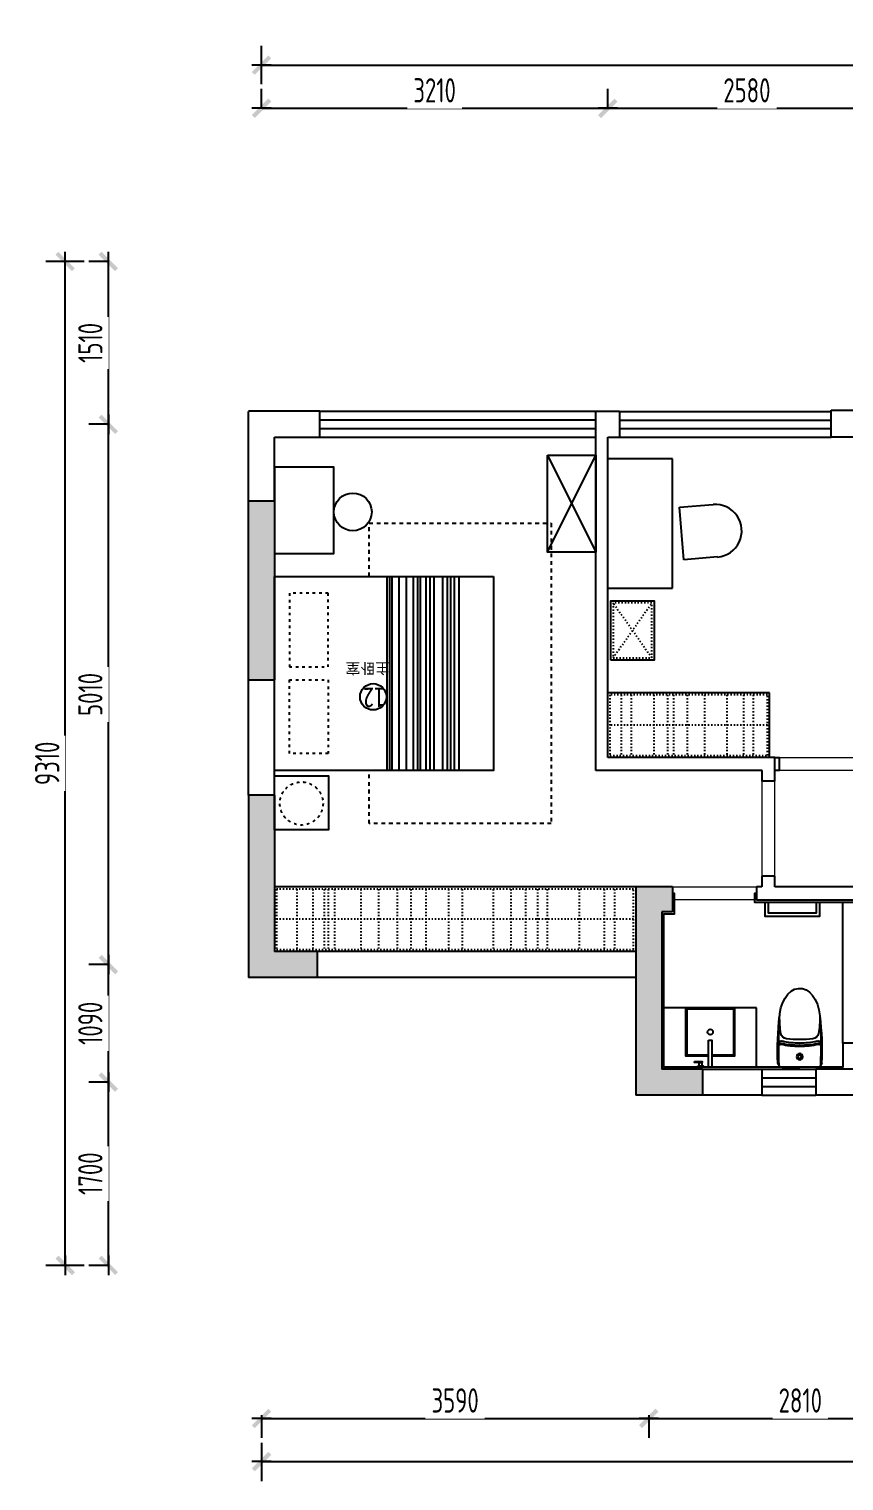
# Model space of a CAD drawing. Header units: inches. Extents: x -41 to 18814, y 11 to 13475.
# Drawn here: x -41 to 7514, y 11 to 13475 of the extents above; entities that cross this region are included whole.
import ezdxf

# ---------------------------------------------------------------- set-up
doc = ezdxf.new("R2010")
doc.units = ezdxf.units.IN
doc.header["$MEASUREMENT"] = 0
for name, pattern in [('ACAD_ISO03W100', [30, 12, -18]), ('iGo户型优化10', [30, 12, -18]), ('iGo户型优化15', [2, 1, -1]), ('iGo户型优化31', [0.35, 0.25, -0.1])]:
    doc.linetypes.add(name, pattern=pattern)
for name, color, linetype in [('EVH 立面填充', 8, 'Continuous'), ('IBS-003-建筑窗框', 3, 'Continuous'), ('IBS-182-原建筑非承重墙', 150, 'Continuous'), ('IBS-200-原建筑承重墙柱', 200, 'Continuous'), ('IBS-63-原建筑窗', 63, 'Continuous'), ('IDS-030-造型完成面(看线)', 30, 'Continuous'), ('IDS-040-固定高家具', 40, 'Continuous'), ('IFF-31-卫浴洁具', 31, 'Continuous'), ('IFF-51-活动家具', 51, 'Continuous'), ('iGo户型优化', 7, 'Continuous'), ('外标注', 50, 'Continuous'), ('房间编号', 50, 'Continuous')]:
    doc.layers.add(name, color=color, linetype=linetype)
doc.layers.add('门', color=65, linetype='Continuous', lineweight=13)
doc.styles.add('ARI', font='', dxfattribs={"width": 0.8, "height": 200})
doc.styles.add('HBA-DIMT', font='ARCHS.SHX', dxfattribs={"width": 0.8})
doc.styles.add('MtXpl_Arial_Unicode_', font='Arial Unicode.ttf')
doc.styles.get('ARI').set_extended_font_data('SimSun')
doc.dimstyles.new('HBA_40', dxfattribs={"dimscale": 50, "dimtxt": 2.5, "dimasz": 0.1, "dimexe": 2, "dimexo": 2.5, "dimgap": 0.6, "dimtad": 1, "dimdec": 0, "dimrnd": 5, "dimzin": 0, "dimtxsty": 'HBA-DIMT', "dimblk": 'HBA_DIMENSION_TICK', "dimblk1": 'HBA_DIMENSION_TICK', "dimblk2": 'HBA_DIMENSION_TICK', "dimcen": 0.125, "dimclrd": 44, "dimclre": 44, "dimclrt": 2, "dimadec": 0, "dimazin": 0, "dimtfac": 1, "dimtdec": 0, "dimtix": 1, "dimtmove": 1, "dimatfit": 3, "dimldrblk": 'HBA_Leader_Dot', "dimfxl": 0, "dimtvp": 1, "dimtfill": 1, "dimtolj": 1, "dimtzin": 0, "dimarcsym": 0})

# ---------------------------------------------------------------- blocks, each defined once
blk = doc.blocks.new('HBA_DIMENSION_TICK')
at = {"color": 0, "linetype": 'ByBlock'}
for p, q in [((-10, 0), (0, 0)), ((0, 0), (10, 0))]:
    blk.add_line(p, q, dxfattribs=at)
at = {"color": 50, "linetype": 'ByBlock'}
blk.add_solid([(-10, -7), (-7, -10), (7, 10), (10, 7)], dxfattribs=at)
blk = doc.blocks.new('*D58')
at = {"layer": 'Defpoints', "color": 0, "transparency": 16777216}
for p in [(2114, 846), (5704, 846), (5704, 591)]:
    blk.add_point(p, dxfattribs=at)
at = {"layer": '外标注', "color": 44, "lineweight": -2, "transparency": 16777216}
for p, q in [((2114, 621), (2114, 411)), ((2123, 591), (5695, 591)), ((5704, 621), (5704, 411))]:
    blk.add_line(p, q, dxfattribs=at)
at = {"layer": '外标注', "color": 44, "lineweight": -2, "transparency": 16777216, "xscale": 9, "yscale": 9, "zscale": 9, "rotation": 180}
blk.add_blockref('HBA_DIMENSION_TICK', (2114, 591), dxfattribs=at)
at = {"layer": '外标注', "color": 44, "lineweight": -2, "transparency": 16777216, "xscale": 9, "yscale": 9, "zscale": 9}
blk.add_blockref('HBA_DIMENSION_TICK', (5704, 591), dxfattribs=at)
at = {"layer": '外标注', "color": 2, "transparency": 16777216, "insert": (3909, 758), "char_height": 225, "attachment_point": 5, "style": 'HBA-DIMT', "bg_fill": 3, "box_fill_scale": 1.25, "bg_fill_color": 256, "bg_fill_true_color": 13158600, "bg_fill_transparency": 0}
blk.add_mtext('\\A1;3590', dxfattribs=at)
blk = doc.blocks.new('HBA_Leader_Dot')
at = {"color": 0, "linetype": 'ByBlock'}
blk.add_line((-5, 0), (-10, 0), dxfattribs=at)
at = {"color": 0, "linetype": 'ByBlock', "const_width": 5}
blk.add_lwpolyline([(-2.5, 0, 1), (2.5, 0, 1)], format="xyb", close=True, dxfattribs=at)
blk = doc.blocks.new('*D59')
at = {"layer": 'Defpoints', "color": 0, "transparency": 16777216}
for p in [(5704, 846), (8514, 846), (8514, 591)]:
    blk.add_point(p, dxfattribs=at)
at = {"layer": '外标注', "color": 44, "lineweight": -2, "transparency": 16777216}
for p, q in [((5704, 621), (5704, 411)), ((5713, 591), (8505, 591)), ((8514, 621), (8514, 411))]:
    blk.add_line(p, q, dxfattribs=at)
at = {"layer": '外标注', "color": 44, "lineweight": -2, "transparency": 16777216, "xscale": 9, "yscale": 9, "zscale": 9, "rotation": 180}
blk.add_blockref('HBA_DIMENSION_TICK', (5704, 591), dxfattribs=at)
at = {"layer": '外标注', "color": 44, "lineweight": -2, "transparency": 16777216, "xscale": 9, "yscale": 9, "zscale": 9}
blk.add_blockref('HBA_DIMENSION_TICK', (8514, 591), dxfattribs=at)
at = {"layer": '外标注', "color": 2, "transparency": 16777216, "insert": (7109, 758), "char_height": 225, "attachment_point": 5, "style": 'HBA-DIMT', "bg_fill": 3, "box_fill_scale": 1.25, "bg_fill_color": 256, "bg_fill_true_color": 13158600, "bg_fill_transparency": 0}
blk.add_mtext('\\A1;2810', dxfattribs=at)
blk = doc.blocks.new('*D42')
at = {"layer": 'Defpoints', "color": 0, "transparency": 16777216}
for p in [(2114, 591), (16814, 591), (16814, 191)]:
    blk.add_point(p, dxfattribs=at)
at = {"layer": '外标注', "color": 44, "lineweight": -2, "transparency": 16777216}
for p, q in [((2114, 366), (2114, 11)), ((16814, 366), (16814, 11)), ((2123, 191), (16805, 191))]:
    blk.add_line(p, q, dxfattribs=at)
at = {"layer": '外标注', "color": 44, "lineweight": -2, "transparency": 16777216, "xscale": 9, "yscale": 9, "zscale": 9, "rotation": 180}
blk.add_blockref('HBA_DIMENSION_TICK', (2114, 191), dxfattribs=at)
at = {"layer": '外标注', "color": 44, "lineweight": -2, "transparency": 16777216, "xscale": 9, "yscale": 9, "zscale": 9}
blk.add_blockref('HBA_DIMENSION_TICK', (16814, 191), dxfattribs=at)
at = {"layer": '外标注', "color": 2, "transparency": 16777216, "insert": (9464, 358), "char_height": 225, "attachment_point": 5, "style": 'HBA-DIMT', "bg_fill": 3, "box_fill_scale": 1.25, "bg_fill_color": 256, "bg_fill_true_color": 13158600, "bg_fill_transparency": 0}
blk.add_mtext('\\A1;14700', dxfattribs=at)
blk = doc.blocks.new('*D48')
at = {"layer": 'Defpoints', "color": 0, "transparency": 16777216}
for p in [(5324, 12740), (2114, 12515), (5324, 12515)]:
    blk.add_point(p, dxfattribs=at)
at = {"layer": '外标注', "color": 44, "lineweight": -2, "transparency": 16777216}
for p, q in [((2114, 12740), (2114, 12920)), ((5324, 12740), (5324, 12920)), ((2123, 12740), (5315, 12740))]:
    blk.add_line(p, q, dxfattribs=at)
at = {"layer": '外标注', "color": 44, "lineweight": -2, "transparency": 16777216, "xscale": 9, "yscale": 9, "zscale": 9, "rotation": 180}
blk.add_blockref('HBA_DIMENSION_TICK', (2114, 12740), dxfattribs=at)
at = {"layer": '外标注', "color": 44, "lineweight": -2, "transparency": 16777216, "xscale": 9, "yscale": 9, "zscale": 9}
blk.add_blockref('HBA_DIMENSION_TICK', (5324, 12740), dxfattribs=at)
at = {"layer": '外标注', "color": 2, "transparency": 16777216, "insert": (3719, 12907), "char_height": 225, "attachment_point": 5, "style": 'HBA-DIMT', "bg_fill": 3, "box_fill_scale": 1.25, "bg_fill_color": 256, "bg_fill_true_color": 13158600, "bg_fill_transparency": 0}
blk.add_mtext('\\A1;3210', dxfattribs=at)
blk = doc.blocks.new('*D49')
at = {"layer": 'Defpoints', "color": 0, "transparency": 16777216}
for p in [(7904, 12740), (5324, 12515), (7904, 12515)]:
    blk.add_point(p, dxfattribs=at)
at = {"layer": '外标注', "color": 44, "lineweight": -2, "transparency": 16777216}
for p, q in [((5324, 12740), (5324, 12920)), ((7904, 12740), (7904, 12920)), ((5333, 12740), (7895, 12740))]:
    blk.add_line(p, q, dxfattribs=at)
at = {"layer": '外标注', "color": 44, "lineweight": -2, "transparency": 16777216, "xscale": 9, "yscale": 9, "zscale": 9, "rotation": 180}
blk.add_blockref('HBA_DIMENSION_TICK', (5324, 12740), dxfattribs=at)
at = {"layer": '外标注', "color": 44, "lineweight": -2, "transparency": 16777216, "xscale": 9, "yscale": 9, "zscale": 9}
blk.add_blockref('HBA_DIMENSION_TICK', (7904, 12740), dxfattribs=at)
at = {"layer": '外标注', "color": 2, "transparency": 16777216, "insert": (6614, 12907), "char_height": 225, "attachment_point": 5, "style": 'HBA-DIMT', "bg_fill": 3, "box_fill_scale": 1.25, "bg_fill_color": 256, "bg_fill_true_color": 13158600, "bg_fill_transparency": 0}
blk.add_mtext('\\A1;2580', dxfattribs=at)
blk = doc.blocks.new('*D52')
at = {"layer": 'Defpoints', "color": 0, "transparency": 16777216}
for p in [(16814, 13140), (2114, 12740), (16814, 12740)]:
    blk.add_point(p, dxfattribs=at)
at = {"layer": '外标注', "color": 44, "lineweight": -2, "transparency": 16777216}
for p, q in [((2114, 12965), (2114, 13320)), ((16814, 12965), (16814, 13320)), ((2123, 13140), (16805, 13140))]:
    blk.add_line(p, q, dxfattribs=at)
at = {"layer": '外标注', "color": 44, "lineweight": -2, "transparency": 16777216, "xscale": 9, "yscale": 9, "zscale": 9, "rotation": 180}
blk.add_blockref('HBA_DIMENSION_TICK', (2114, 13140), dxfattribs=at)
at = {"layer": '外标注', "color": 44, "lineweight": -2, "transparency": 16777216, "xscale": 9, "yscale": 9, "zscale": 9}
blk.add_blockref('HBA_DIMENSION_TICK', (16814, 13140), dxfattribs=at)
at = {"layer": '外标注', "color": 2, "transparency": 16777216, "insert": (9464, 13307), "char_height": 225, "attachment_point": 5, "style": 'HBA-DIMT', "bg_fill": 3, "box_fill_scale": 1.25, "bg_fill_color": 256, "bg_fill_true_color": 13158600, "bg_fill_transparency": 0}
blk.add_mtext('\\A1;14700', dxfattribs=at)
blk = doc.blocks.new('*D53')
at = {"layer": 'Defpoints', "color": 0, "transparency": 16777216}
for p in [(694, 3710), (895, 3710), (895, 2011)]:
    blk.add_point(p, dxfattribs=at)
at = {"layer": '外标注', "color": 44, "lineweight": -2, "transparency": 16777216}
for p, q in [((694, 3710), (514, 3710)), ((694, 2020), (694, 3701)), ((694, 2011), (514, 2011))]:
    blk.add_line(p, q, dxfattribs=at)
at = {"layer": '外标注', "color": 44, "lineweight": -2, "transparency": 16777216, "xscale": 9, "yscale": 9, "zscale": 9}
for p, rotation in [((694, 3710), 90), ((694, 2011), 270)]:
    blk.add_blockref('HBA_DIMENSION_TICK', p, dxfattribs=dict(at, rotation=rotation))
at = {"layer": '外标注', "color": 2, "transparency": 16777216, "insert": (527, 2861), "char_height": 225, "attachment_point": 5, "rotation": 90, "style": 'HBA-DIMT', "bg_fill": 3, "box_fill_scale": 1.25, "bg_fill_color": 256, "bg_fill_true_color": 13158600, "bg_fill_transparency": 0}
blk.add_mtext('\\A1;1700', dxfattribs=at)
blk = doc.blocks.new('*D54')
at = {"layer": 'Defpoints', "color": 0, "transparency": 16777216}
for p in [(694, 4800), (895, 4800), (895, 3710)]:
    blk.add_point(p, dxfattribs=at)
at = {"layer": '外标注', "color": 44, "lineweight": -2, "transparency": 16777216}
for p, q in [((694, 4800), (514, 4800)), ((694, 3719), (694, 4791)), ((694, 3710), (514, 3710))]:
    blk.add_line(p, q, dxfattribs=at)
at = {"layer": '外标注', "color": 44, "lineweight": -2, "transparency": 16777216, "xscale": 9, "yscale": 9, "zscale": 9}
for p, rotation in [((694, 4800), 90), ((694, 3710), 270)]:
    blk.add_blockref('HBA_DIMENSION_TICK', p, dxfattribs=dict(at, rotation=rotation))
at = {"layer": '外标注', "color": 2, "transparency": 16777216, "insert": (527, 4255), "char_height": 225, "attachment_point": 5, "rotation": 90, "style": 'HBA-DIMT', "bg_fill": 3, "box_fill_scale": 1.25, "bg_fill_color": 256, "bg_fill_true_color": 13158600, "bg_fill_transparency": 0}
blk.add_mtext('\\A1;1090', dxfattribs=at)
blk = doc.blocks.new('*D55')
at = {"layer": 'Defpoints', "color": 0, "transparency": 16777216}
for p in [(694, 9810), (895, 9810), (895, 4800)]:
    blk.add_point(p, dxfattribs=at)
at = {"layer": '外标注', "color": 44, "lineweight": -2, "transparency": 16777216}
for p, q in [((694, 9810), (514, 9810)), ((694, 4809), (694, 9801)), ((694, 4800), (514, 4800))]:
    blk.add_line(p, q, dxfattribs=at)
at = {"layer": '外标注', "color": 44, "lineweight": -2, "transparency": 16777216, "xscale": 9, "yscale": 9, "zscale": 9}
for p, rotation in [((694, 9810), 90), ((694, 4800), 270)]:
    blk.add_blockref('HBA_DIMENSION_TICK', p, dxfattribs=dict(at, rotation=rotation))
at = {"layer": '外标注', "color": 2, "transparency": 16777216, "insert": (527, 7305), "char_height": 225, "attachment_point": 5, "rotation": 90, "style": 'HBA-DIMT', "bg_fill": 3, "box_fill_scale": 1.25, "bg_fill_color": 256, "bg_fill_true_color": 13158600, "bg_fill_transparency": 0}
blk.add_mtext('\\A1;5010', dxfattribs=at)
blk = doc.blocks.new('*D56')
at = {"layer": 'Defpoints', "color": 0, "transparency": 16777216}
for p in [(694, 11320), (895, 11320), (895, 9810)]:
    blk.add_point(p, dxfattribs=at)
at = {"layer": '外标注', "color": 44, "lineweight": -2, "transparency": 16777216}
for p, q in [((694, 11320), (514, 11320)), ((694, 9819), (694, 11311)), ((694, 9810), (514, 9810))]:
    blk.add_line(p, q, dxfattribs=at)
at = {"layer": '外标注', "color": 44, "lineweight": -2, "transparency": 16777216, "xscale": 9, "yscale": 9, "zscale": 9}
for p, rotation in [((694, 11320), 90), ((694, 9810), 270)]:
    blk.add_blockref('HBA_DIMENSION_TICK', p, dxfattribs=dict(at, rotation=rotation))
at = {"layer": '外标注', "color": 2, "transparency": 16777216, "insert": (527, 10565), "char_height": 225, "attachment_point": 5, "rotation": 90, "style": 'HBA-DIMT', "bg_fill": 3, "box_fill_scale": 1.25, "bg_fill_color": 256, "bg_fill_true_color": 13158600, "bg_fill_transparency": 0}
blk.add_mtext('\\A1;1510', dxfattribs=at)
blk = doc.blocks.new('*D57')
at = {"layer": 'Defpoints', "color": 0, "transparency": 16777216}
for p in [(294, 11320), (694, 11320), (694, 2011)]:
    blk.add_point(p, dxfattribs=at)
at = {"layer": '外标注', "color": 44, "lineweight": -2, "transparency": 16777216}
for p, q in [((469, 11320), (114, 11320)), ((294, 2020), (294, 11311)), ((469, 2011), (114, 2011))]:
    blk.add_line(p, q, dxfattribs=at)
at = {"layer": '外标注', "color": 44, "lineweight": -2, "transparency": 16777216, "xscale": 9, "yscale": 9, "zscale": 9}
for p, rotation in [((294, 11320), 90), ((294, 2011), 270)]:
    blk.add_blockref('HBA_DIMENSION_TICK', p, dxfattribs=dict(at, rotation=rotation))
at = {"layer": '外标注', "color": 2, "transparency": 16777216, "insert": (127, 6666), "char_height": 225, "attachment_point": 5, "rotation": 90, "style": 'HBA-DIMT', "bg_fill": 3, "box_fill_scale": 1.25, "bg_fill_color": 256, "bg_fill_true_color": 13158600, "bg_fill_transparency": 0}
blk.add_mtext('\\A1;9310', dxfattribs=at)
blk = doc.blocks.new('rtger')
at = {"layer": 'IFF-31-卫浴洁具', "ltscale": 0.02}
for p in [(64161, 9478), (64161, 9151)]:
    blk.add_line(p, (64161, 9315), dxfattribs=at)
for radius in [29.6, 16.1]:
    blk.add_circle((64065, 9315), radius, dxfattribs=at)
for centre, radius, start, end in [((64006, 6944), 2577, 87.4001, 97.1336), ((63964, 5198), 4312, 87.5288, 93.6994), ((63693, 8401), 1100, 81.703, 90.3481), ((63840, 9431), 60, 5.3921, 79.5299), ((62528, 9307), 1378, 0.3409, 5.3921), ((63943, 9487), 24.1, 108.0596, 207.7967), ((63387, 9339), 552, 357.5425, 14.3815), ((63959, 9491), 18.8, 84.0685, 197.6407), ((63368, 9339), 592, 357.7467, 14.3815), ((63968, 9493), 18.2, 113.5276, 196.6187), ((63368, 9339), 602, 357.7467, 14.3815), ((64121, 9478), 40, 0, 87.4001), ((62528, 9323), 1378, 354.6079, 359.6591), ((63387, 9291), 552, 345.6185, 2.4575), ((63368, 9291), 592, 345.6185, 2.2533), ((63368, 9291), 602, 345.6185, 2.2533), ((63840, 9199), 60, 280.4701, 354.6079), ((63693, 10228), 1100, 269.6519, 278.297), ((64006, 11686), 2577, 262.8664, 272.5999), ((63964, 13431), 4312, 266.3006, 272.4712), ((63943, 9143), 24.1, 152.2033, 251.9404), ((63959, 9138), 18.8, 162.3593, 275.9315), ((63968, 9136), 18.2, 163.3813, 246.4724), ((64121, 9151), 40, 272.5999, 0)]:
    blk.add_arc(centre, radius, start, end, dxfattribs=at)
blk.add_ellipse((63720, 9315), major_axis=(289, 0), ratio=0.648116, start_param=1.570796, end_param=4.592942, dxfattribs=at)
blk = doc.blocks.new('抖音iGo户型优化-0715')
at = {"layer": 'IFF-31-卫浴洁具'}
blk.add_lwpolyline([(13559, -200730), (13769, -200730), (13769, -201180), (13319, -201180), (13319, -200730), (13529, -200730)], dxfattribs=at)
for points in [[(13559, -200880), (13529, -200880), (13529, -200630), (13559, -200630)], [(13659, -200640), (13609, -200640), (13609, -200630), (13659, -200630)], [(13649, -200640), (13619, -200640), (13619, -200670), (13649, -200670)], [(13689, -200681), (13619, -200681), (13619, -200671), (13689, -200671)]]:
    blk.add_lwpolyline(points, close=True, dxfattribs=at)
at = {"layer": 'iGo户型优化', "color": 251, "ltscale": 333}
blk.add_lwpolyline([(13559, -200740), (13759, -200740), (13759, -201170), (13329, -201170), (13329, -200740), (13529, -200740)], dxfattribs=at)
at = {"layer": 'iGo户型优化', "color": 7}
blk.add_circle((13544, -200955), 25, dxfattribs=at)
blk = doc.blocks.new('抖音iGo户型优化-0379')
at = {"layer": 'IFF-51-活动家具', "ltscale": 100}
for p, q in [((61873, -161143), (61899, -161455)), ((61412, -161495), (61387, -161183)), ((61899, -161455), (61412, -161495))]:
    blk.add_line(p, q, dxfattribs=at)
blk.add_arc((61630, -161163), 244, 4.7217, 184.7217, dxfattribs=at)
blk = doc.blocks.new('fntjy')
at = {"layer": 'IFF-51-活动家具'}
for p, q in [((34752, -15106), (34752, -13306)), ((34794, -15106), (34794, -13306)), ((34830, -15106), (34830, -13306)), ((34860, -15106), (34860, -13306)), ((34902, -15106), (34902, -13306)), ((34985, -15106), (34985, -13306)), ((35021, -15106), (35021, -13306)), ((35057, -15106), (35057, -13306)), ((35110, -15106), (35110, -13306)), ((35134, -15106), (35134, -13306)), ((35176, -15106), (35176, -13306)), ((35241, -15106), (35241, -13306)), ((35307, -15106), (35307, -13306)), ((35373, -15106), (35373, -13306)), ((35396, -15106), (35396, -13306)), ((35420, -15106), (35420, -13306))]:
    blk.add_line(p, q, dxfattribs=at)
for points in [[(36461, -12756), (36461, -13256), (35961, -13256), (35961, -12756)], [(34431, -15106), (34431, -13306), (36461, -13306), (36461, -15106)]]:
    blk.add_lwpolyline(points, close=True, dxfattribs=at)
at = {"layer": 'iGo户型优化', "color": 251, "linetype": 'iGo户型优化15', "ltscale": 35}
blk.add_lwpolyline([(35583, -15106), (35583, -15598), (33895, -15598), (33895, -12814), (35583, -12814), (35583, -13306)], dxfattribs=at)
at = {"layer": 'iGo户型优化', "color": 251, "linetype": 'iGo户型优化10', "ltscale": 2}
for points in [[(36323, -13463), (36323, -14145), (35963, -14145), (35963, -13463)], [(36323, -14949), (36323, -14266), (35963, -14266), (35963, -14949)]]:
    blk.add_lwpolyline(points, close=True, dxfattribs=at)
blk.add_circle((36211, -13000), 200, dxfattribs=at)
at = {"layer": '房间编号'}
blk.add_circle((35546, -13989), 122, dxfattribs=at)
at = {"layer": '房间编号', "color": 8, "style": 'MtXpl_Arial_Unicode_'}
blk.add_text('主卧室', height=100, dxfattribs=at).set_placement((35392, -14303))
at = {"layer": '房间编号', "insert": (35639, -13889), "char_height": 183.8, "width": 2606.46, "attachment_point": 3, "style": 'ARI'}
blk.add_mtext('12', dxfattribs=at)

msp = doc.modelspace()

# ---------------------------------------------------------------- hatches: boundary and pattern name
at = {"layer": 'EVH 立面填充'}
h = msp.add_hatch(color=256, dxfattribs=at)
h.dxf.hatch_style = 1
h.paths.add_polyline_path([(1994, 7439.8), (2234, 7439.8), (2234, 9099.8), (1994, 9099.8)])
h = msp.add_hatch(color=256, dxfattribs=at)
h.dxf.hatch_style = 1
h.paths.add_polyline_path([(2234, 4919.8), (2234, 6369.8), (1994, 6369.8), (1994, 4679.8), (2634, 4679.8), (2634, 4919.8)])
h = msp.add_hatch(color=256, dxfattribs=at)
h.dxf.hatch_style = 1
h.paths.add_polyline_path([(5583.7, 3589.8), (6203.7, 3589.8), (6203.7, 3829.8), (5823.7, 3829.8), (5823.7, 5289.8), (5923.7, 5289.8), (5923.7, 5519.8), (5583.7, 5519.8)])

# ---------------------------------------------------------------- linework, layer by layer
at = {"layer": 'IBS-003-建筑窗框', "color": 251, "ltscale": 10}
for p, q in [((2654, 9930.8), (5214, 9930.8)), ((5434, 9929.8), (7394, 9929.8)), ((2654, 9689.8), (5214, 9689.8)), ((5434, 9689.8), (7394, 9689.8)), ((6753.7, 3829.8), (7253.7, 3829.8)), ((6753.7, 3589.8), (7253.7, 3589.8))]:
    msp.add_line(p, q, dxfattribs=at)
at = {"layer": 'IBS-182-原建筑非承重墙'}
for p, q in [((2654, 9930.8), (1994, 9930.8)), ((1994, 9099.8), (1994, 9929.8)), ((2654, 9689.8), (2654, 9930.8)), ((5214, 9930.8), (5434, 9930.8)), ((5214, 6599.8), (5214, 9929.8)), ((5434, 9930.8), (5434, 9689.8)), ((7394, 9689.8), (7394, 9939.8)), ((7394, 9939.8), (7804, 9939.8)), ((2234, 9099.8), (2234, 9689.8)), ((2234, 9689.8), (2654, 9689.8)), ((5324, 6719.8), (5324, 9689.8)), ((5324, 9689.8), (5434, 9689.8)), ((7804, 9689.8), (7394, 9689.8)), ((1994, 6369.8), (1994, 7439.8)), ((2234, 6369.8), (2234, 7439.8)), ((6754, 6599.8), (5214, 6599.8)), ((6874, 6719.8), (5324, 6719.8)), ((6754, 6499.8), (6754, 6599.8)), ((6874, 6499.8), (6874, 6719.8)), ((6874, 6499.8), (6754, 6499.8)), ((6873.7, 5619.8), (6753.7, 5619.8)), ((6753.7, 5619.8), (6753.7, 5519.8)), ((6873.7, 5519.8), (6873.7, 5619.8)), ((6753.7, 5519.8), (6703.7, 5519.8)), ((6703.7, 5519.8), (6703.7, 5399.8)), ((6703.7, 5399.8), (8403.7, 5399.8)), ((10523.7, 5519.8), (6873.7, 5519.8)), ((5583.7, 4919.8), (2634, 4919.8)), ((5583.7, 4679.8), (2634, 4679.8)), ((6203.7, 3829.8), (6753.7, 3829.8)), ((6753.7, 3829.8), (6753.7, 3589.8)), ((8633.7, 3829.8), (7253.7, 3829.8)), ((7253.7, 3829.8), (7253.7, 3589.8)), ((6753.7, 3589.8), (6203.7, 3589.8)), ((9713.7, 3589.8), (7253.7, 3589.8))]:
    msp.add_line(p, q, dxfattribs=at)
msp.add_lwpolyline([(6874, 6719.8), (6914, 6719.8), (6914, 6599.8), (6874, 6599.8)], close=True, dxfattribs=at)
at = {"layer": 'IBS-200-原建筑承重墙柱', "ltscale": 0.02}
for p, q in [((1994, 9099.8), (2234, 9099.8)), ((1994, 7439.8), (1994, 9099.8)), ((2234, 9099.8), (2234, 7439.8)), ((1994, 7439.8), (2234, 7439.8)), ((2234, 6369.8), (1994, 6369.8)), ((1994, 6369.8), (1994, 4679.8)), ((2234, 6369.8), (2234, 4919.8)), ((5923.7, 5519.8), (5583.7, 5519.8)), ((5583.7, 5519.8), (5583.7, 3589.8)), ((5923.7, 5519.8), (5923.7, 5289.8)), ((5923.7, 5289.8), (5823.7, 5289.8)), ((5823.7, 5289.8), (5823.7, 3829.8)), ((2634, 4919.8), (2234, 4919.8)), ((2634, 4679.8), (2634, 4919.8)), ((2634, 4679.8), (1994, 4679.8)), ((6203.7, 3829.8), (5823.7, 3829.8)), ((6203.7, 3829.8), (6203.7, 3589.8)), ((6203.7, 3589.8), (5583.7, 3589.8))]:
    msp.add_line(p, q, dxfattribs=at)
at = {"layer": 'IBS-63-原建筑窗'}
for p, q in [((2654, 9850.8), (5214, 9850.8)), ((5434, 9849.8), (7394, 9849.8)), ((2654, 9769.8), (5214, 9769.8)), ((5434, 9769.8), (7394, 9769.8)), ((6753.7, 3749.8), (7253.7, 3749.8)), ((6753.7, 3669.8), (7253.7, 3669.8))]:
    msp.add_line(p, q, dxfattribs=at)
at = {"layer": 'IDS-030-造型完成面(看线)'}
msp.add_lwpolyline([(6703.7, 5459.8), (6683.7, 5459.8), (6683.7, 5379.8), (8383.7, 5379.8), (8383.7, 4069.8), (7503.7, 4069.8), (7503.7, 3849.8), (5843.7, 3849.8), (5843.7, 5269.8), (5943.7, 5269.8), (5943.7, 5459.8), (5923.7, 5459.8)], dxfattribs=at)
at = {"layer": 'IDS-040-固定高家具', "linetype": 'ACAD_ISO03W100'}
for p, q in [((5373.1, 7643.3), (5733.1, 8153.3)), ((5733.1, 7643.3), (5373.1, 8153.3)), ((5447.4, 7299.8), (5447.4, 6739.8)), ((5542.4, 7299.8), (5542.4, 6739.8)), ((5752.6, 7299.8), (5752.6, 6739.8)), ((5876.5, 7299.8), (5876.5, 6739.8)), ((5934.1, 7299.8), (5934.1, 6739.8)), ((6060.8, 7299.8), (6060.8, 6739.8)), ((6222.1, 7299.8), (6222.1, 6739.8)), ((6426.6, 7299.8), (6426.6, 6739.8)), ((6582.1, 7299.8), (6582.1, 6739.8)), ((6671.4, 7299.8), (6671.4, 6739.8)), ((6804, 7019.8), (5344, 7019.8)), ((2441, 5499.8), (2441, 4939.8)), ((2589.8, 5499.8), (2589.8, 4939.8)), ((2693.9, 5499.8), (2693.9, 4939.8)), ((2731.1, 5499.8), (2731.1, 4939.8)), ((2790.6, 5499.8), (2790.6, 4939.8)), ((3036, 5499.8), (3036, 4939.8)), ((3199.6, 5499.8), (3199.6, 4939.8)), ((3370.6, 5499.8), (3370.6, 4939.8)), ((3497.1, 5499.8), (3497.1, 4939.8)), ((3638.3, 5499.8), (3638.3, 4939.8)), ((3846.6, 5499.8), (3846.6, 4939.8)), ((3973, 5499.8), (3973, 4939.8)), ((4263, 5499.8), (4263, 4939.8)), ((4426.6, 5499.8), (4426.6, 4939.8)), ((4560.5, 5499.8), (4560.5, 4939.8)), ((4672, 5499.8), (4672, 4939.8)), ((4761.3, 5499.8), (4761.3, 4939.8)), ((5058.7, 5499.8), (5058.7, 4939.8)), ((5289.3, 5499.8), (5289.3, 4939.8)), ((5386, 5499.8), (5386, 4939.8)), ((5563.7, 5219.8), (2254, 5219.8))]:
    msp.add_line(p, q, dxfattribs=at)
at = {"layer": 'IDS-040-固定高家具'}
for p, q in [((6824, 7319.8), (5324, 7319.8)), ((6824, 6719.8), (6824, 7319.8)), ((5583.7, 5519.8), (2234, 5519.8))]:
    msp.add_line(p, q, dxfattribs=at)
msp.add_lwpolyline([(5353.1, 7623.3), (5353.1, 8173.3), (5753.1, 8173.3), (5753.1, 7623.3)], close=True, dxfattribs=at)
at = {"layer": 'IDS-040-固定高家具', "linetype": 'ACAD_ISO03W100'}
for points in [[(5373.1, 7643.3), (5733.1, 7643.3), (5733.1, 8153.3), (5373.1, 8153.3)], [(5344, 6739.8), (6804, 6739.8), (6804, 7299.8), (5344, 7299.8)], [(2254, 4939.8), (5563.7, 4939.8), (5563.7, 5499.8), (2254, 5499.8)]]:
    msp.add_lwpolyline(points, close=True, dxfattribs=at)
at = {"layer": 'IFF-31-卫浴洁具', "ltscale": 0.02}
for p, q in [((7503.7, 4069.8), (7503.7, 5379.8)), ((6703.7, 4399.8), (5843.7, 4399.8)), ((6703.7, 3849.8), (6703.7, 4399.8))]:
    msp.add_line(p, q, dxfattribs=at)
for points in [[(6780.4, 5379.8), (6780.4, 5249.8), (7290.4, 5249.8), (7290.4, 5379.8)], [(6810.4, 5379.8), (6810.4, 5279.8), (7260.4, 5279.8), (7260.4, 5379.8)]]:
    msp.add_lwpolyline(points, dxfattribs=at)
at = {"layer": 'IFF-51-活动家具'}
for p, q in [((4764, 8624.2), (5214, 9524.2)), ((4764, 9524.2), (5214, 8624.2)), ((5924, 9489.8), (5324, 9489.8)), ((5924, 8289.8), (5924, 9489.8)), ((5324, 8289.8), (5924, 8289.8))]:
    msp.add_line(p, q, dxfattribs=at)
for points in [[(4764, 9524.2), (5214, 9524.2), (5214, 8624.2), (4764, 8624.2)], [(2234, 8612.9), (2784, 8612.9), (2784, 9412.9), (2234, 9412.9)]]:
    msp.add_lwpolyline(points, close=True, dxfattribs=at)
msp.add_circle((2960.4, 8997.7), 175, dxfattribs=at)
at = {"layer": '门', "color": 8, "lineweight": 5}
for points in [[(6914, 6719.8), (7754, 6719.8), (7754, 6599.8), (6914, 6599.8)], [(6753.7, 5619.8), (6874, 5619.8), (6874, 6499.8), (6753.7, 6499.8)], [(6703.7, 5399.8), (5923.7, 5399.8), (5923.7, 5519.8), (6703.7, 5519.8)]]:
    msp.add_lwpolyline(points, close=True, dxfattribs=at)

# ---------------------------------------------------------------- block references
at = {"rotation": 180}
msp.add_blockref('fntjy', (38695.1, -6706.1), dxfattribs=at)
at = {"color": 7, "linetype": 'iGo户型优化31', "rotation": 180}
msp.add_blockref('抖音iGo户型优化-0715', (19818.1, -196780.5), dxfattribs=at)
at = {"layer": 'IFF-31-卫浴洁具', "ltscale": 0.02, "xscale": -1, "rotation": 89.99999999999928}
msp.add_blockref('rtger', (16418.5, 68010.9), dxfattribs=at)
at = {"layer": 'IFF-51-活动家具', "rotation": 270}
msp.add_blockref('抖音iGo户型优化-0379', (167484.7, 70452.6), dxfattribs=at)

# ---------------------------------------------------------------- dimensions: what is measured, and where the dimension line sits
at = {"layer": '外标注'}
for base, p1, p2, picture, middle in [((5324, 12740), (2114, 12515.4), (5324, 12515.4), '*D48', (3719, 12906.5)), ((5703.7, 591.5), (2114, 846.5), (5703.7, 846.5), '*D58', (3908.8, 758))]:
    dim = msp.add_linear_dim(base=base, p1=p1, p2=p2, dimstyle='HBA_40', override={"dimscale": 90, "dimfxl": 200, "dimfxlon": 1}, dxfattribs=at)
    dim.commit()
    dim.dimension.update_dxf_attribs({"geometry": picture, "text_midpoint": middle})
dim = msp.add_linear_dim(base=(694, 3709.8), p1=(895.1, 2011.5), p2=(895.1, 3709.8), angle=270, dimstyle='HBA_40', override={"dimscale": 90, "dimfxl": 200, "dimfxlon": 1}, dxfattribs=at)
dim.commit()
dim.dimension.update_dxf_attribs({"geometry": '*D53', "text_midpoint": (527.5, 2860.6)})

# ---------------------------------------------------------------- next in the draw order: dimensions: what is measured, and where the dimension line sits
for base, p1, p2, picture, middle in [((7904, 12740), (5324, 12515.4), (7904, 12515.4), '*D49', (6614, 12906.5)), ((8513.7, 591.5), (5703.7, 846.5), (8513.7, 846.5), '*D59', (7108.7, 758))]:
    dim = msp.add_linear_dim(base=base, p1=p1, p2=p2, dimstyle='HBA_40', override={"dimscale": 90, "dimfxl": 200, "dimfxlon": 1}, dxfattribs=at)
    dim.commit()
    dim.dimension.update_dxf_attribs({"geometry": picture, "text_midpoint": middle})
dim = msp.add_linear_dim(base=(694, 4799.8), p1=(895.1, 3709.8), p2=(895.1, 4799.8), angle=270, dimstyle='HBA_40', override={"dimscale": 90, "dimfxl": 200, "dimfxlon": 1}, dxfattribs=at)
dim.commit()
dim.dimension.update_dxf_attribs({"geometry": '*D54', "text_midpoint": (527.5, 4254.8)})

# ---------------------------------------------------------------- next in the draw order: dimensions: what is measured, and where the dimension line sits
for base, p1, p2, picture, middle in [((16814, 13140), (2114, 12740), (16814, 12740), '*D52', (9464, 13306.5)), ((16814, 191.5), (2114, 591.5), (16814, 591.5), '*D42', (9464, 358))]:
    dim = msp.add_linear_dim(base=base, p1=p1, p2=p2, dimstyle='HBA_40', override={"dimscale": 90, "dimfxl": 200, "dimfxlon": 1}, dxfattribs=at)
    dim.commit()
    dim.dimension.update_dxf_attribs({"geometry": picture, "text_midpoint": middle})
dim = msp.add_linear_dim(base=(694, 9809.8), p1=(895.1, 4799.8), p2=(895.1, 9809.8), angle=270, dimstyle='HBA_40', override={"dimscale": 90, "dimfxl": 200, "dimfxlon": 1}, dxfattribs=at)
dim.commit()
dim.dimension.update_dxf_attribs({"geometry": '*D55', "text_midpoint": (527.5, 7304.8)})

# ---------------------------------------------------------------- next in the draw order: dimensions: what is measured, and where the dimension line sits
dim = msp.add_linear_dim(base=(694, 11320), p1=(895.1, 9809.8), p2=(895.1, 11320), angle=270, dimstyle='HBA_40', override={"dimscale": 90, "dimfxl": 200, "dimfxlon": 1}, dxfattribs=at)
dim.commit()
dim.dimension.update_dxf_attribs({"geometry": '*D56', "text_midpoint": (527.5, 10564.9)})

# ---------------------------------------------------------------- next in the draw order: dimensions: what is measured, and where the dimension line sits
dim = msp.add_linear_dim(base=(293.954, 11320.0336), p1=(693.954, 2011.4591), p2=(693.954, 11320.0336), angle=90, dimstyle='HBA_40', override={"dimscale": 90, "dimfxl": 200, "dimfxlon": 1}, dxfattribs=at)
dim.commit()
dim.dimension.update_dxf_attribs({"geometry": '*D57', "text_midpoint": (127.454, 6665.7464)})

doc.saveas('drawing.dxf')
